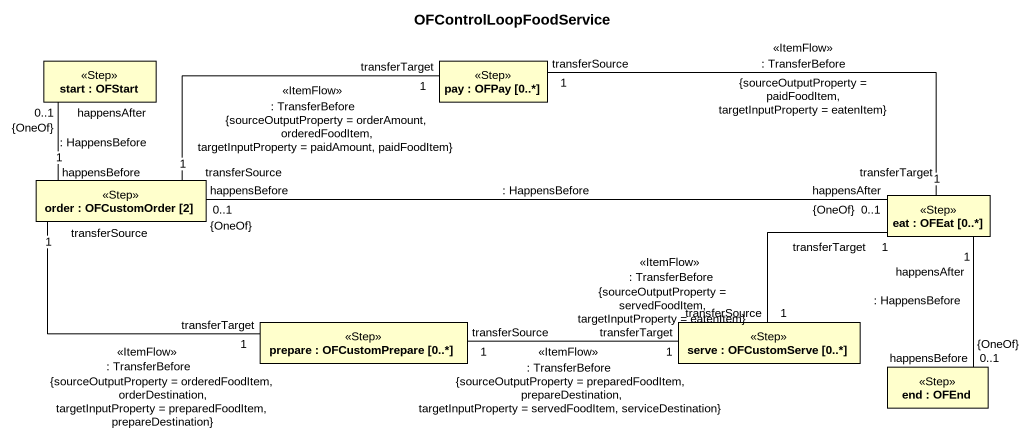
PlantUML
@startuml
title OFControlLoopFoodService
rectangle "start : OFStart" as start_ <<Step>>
rectangle "pay : OFPay [0..*]" as pay <<Step>>
rectangle "order : OFCustomOrder [2]" as order <<Step>>
rectangle "eat : OFEat [0..*]" as eat <<Step>>
rectangle "prepare : OFCustomPrepare [0..*]" as prepare <<Step>>
rectangle "serve : OFCustomServe [0..*]" as serve <<Step>>
rectangle "end : OFEnd" as end_ <<Step>>
start_ "0..1\nhappensAfter\n{OneOf}" -- "1\nhappensBefore" order : : HappensBefore
pay "1\ntransferSource" -right- "1\ntransferTarget" eat : <<ItemFlow>>\n: TransferBefore\n{sourceOutputProperty = paidFoodItem, targetInputProperty = eatenItem}
order "1\ntransferSource" -right- "1\ntransferTarget" pay : <<ItemFlow>>\n: TransferBefore\n{sourceOutputProperty = orderAmount, orderedFoodItem, targetInputProperty = paidAmount, paidFoodItem}
order "1\ntransferSource" -right- "1\ntransferTarget" prepare : <<ItemFlow>>\n: TransferBefore\n{sourceOutputProperty = orderedFoodItem, orderDestination, targetInputProperty = preparedFoodItem, prepareDestination}
eat "0..1\nhappensAfter\n{OneOf}" -left- "0..1\nhappensBefore\n{OneOf}" order : : HappensBefore
eat "1\nhappensAfter" -- "0..1\nhappensBefore\n{OneOf}" end_ : : HappensBefore
prepare "1\ntransferSource" -right- "1\ntransferTarget" serve : <<ItemFlow>>\n: TransferBefore\n{sourceOutputProperty = preparedFoodItem, prepareDestination, targetInputProperty = servedFoodItem, serviceDestination}
serve "1\ntransferSource" -up- "1\ntransferTarget" eat : <<ItemFlow>>\n: TransferBefore\n{sourceOutputProperty = servedFoodItem, targetInputProperty = eatenItem}
@enduml
